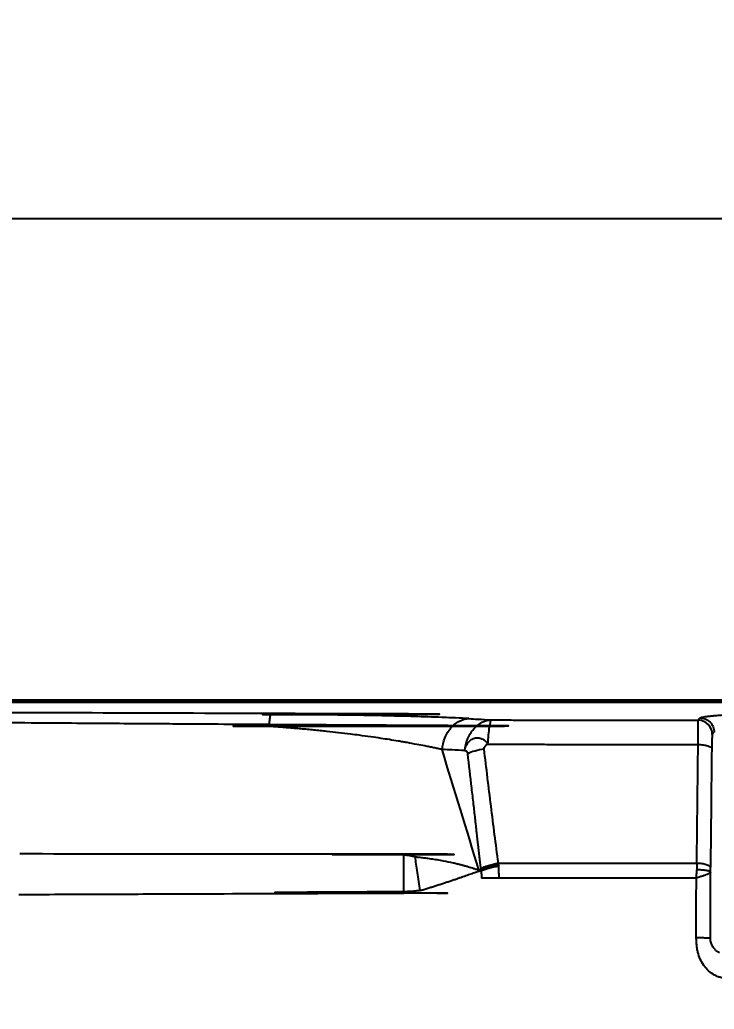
# Model space of a CAD drawing. Extents: x -4358 to 1981, y -50 to 2478.
# Drawn here: x -4045.1 to -3902.6, y 1834.1 to 2037.3 of the extents above; entities that cross this region are included whole.
import ezdxf

# ---------------------------------------------------------------- set-up
doc = ezdxf.new("R2010")
doc.units = 0
doc.header["$LTSCALE"] = 20
doc.header["$MEASUREMENT"] = 0
doc.layers.get('0').update_dxf_attribs({"linetype": 'CONTINUOUS'})
doc.layers.get('DEFPOINTS').update_dxf_attribs({"linetype": 'CONTINUOUS'})
doc.styles.get("Standard").update_dxf_attribs({"font": 'NanumGothic.ttf'})
doc.dimstyles.get("Standard").update_dxf_attribs({"dimtxt": 2.7, "dimasz": 2.5, "dimexe": 1.5, "dimexo": 1.5, "dimgap": 1.5, "dimtad": 1, "dimdec": 0, "dimlfac": 10, "dimzin": 0, "dimdsep": 46, "dimtxsty": 'Standard', "dimcen": 0, "dimclrt": 2, "dimadec": 0, "dimazin": 0, "dimtfac": 1, "dimtdec": 0, "dimtmove": 0, "dimatfit": 3, "dimfxl": 0, "dimtolj": 1, "dimtzin": 0, "dimarcsym": 0})

# ---------------------------------------------------------------- blocks, each defined once
blk = doc.blocks.new('*D53')
at = {"color": 3, "lineweight": -2}
for p, q in [((-4096.6, 1890.86), (-4096.6, 2002.5)), ((-3441.56, 1712.31), (-3441.56, 2002.5)), ((-4072.6, 1996.5), (-3465.56, 1996.5))]:
    blk.add_line(p, q, dxfattribs=at)
at = {"color": 3}
for points in [[(-4072.6, 2000.5), (-4072.6, 1992.5), (-4096.6, 1996.5)], [(-3465.56, 2000.5), (-3465.56, 1992.5), (-3441.56, 1996.5)]]:
    blk.add_solid(points, dxfattribs=at)
at = {"layer": 'DEFPOINTS', "color": 0}
for p in [(-3441.56, 1996.5), (-4096.6, 1889.06), (-3441.56, 1710.51)]:
    blk.add_point(p, dxfattribs=at)
at = {"color": 2, "insert": (-3769.08, 2021.57), "char_height": 24, "attachment_point": 5}
blk.add_mtext('\\A1;655', dxfattribs=at)

msp = doc.modelspace()

# ---------------------------------------------------------------- linework, layer by layer
for p, q in [((-3896.88, 1897.62), (-4076.6, 1897.62)), ((-3897.2, 1897.35), (-4076.33, 1897.35)), ((-3897.25, 1897.09), (-4076.33, 1897.09))]:
    msp.add_line(p, q)
msp.add_arc((-3905.87, 1890.56), 2.9, 0.1143, 89.907)
for points, knots in [([(-3993.58, 1894.64), (-4005.97, 1894.67), (-3948.35, 1894.71), (-3973.11, 1894.77), (-3985.48, 1894.81), (-4010.22, 1894.89), (-4022.58, 1894.93), (-4047.3, 1895.01), (-4059.65, 1895.05), (-4071.99, 1895.1)], [0, 0, 0, 0, 0.25, 0.25, 0.5, 0.5, 0.75, 0.75, 1, 1, 1, 1]), ([(-3993.92, 1892.2), (-3993.9, 1892.56), (-3993.88, 1892.89), (-3993.82, 1893.48), (-3993.8, 1893.74), (-3993.74, 1894.16), (-3993.71, 1894.33), (-3993.64, 1894.56), (-3993.61, 1894.63), (-3993.58, 1894.64)], [0, 0, 0, 0, 0.25, 0.25, 0.5, 0.5, 0.75, 0.75, 1, 1, 1, 1]), ([(-3957.54, 1894.01), (-3957.85, 1894.02), (-3959.05, 1894.07), (-3961.26, 1894.15), (-3964.12, 1894.24), (-3967.01, 1894.31), (-3970.04, 1894.38), (-3973.23, 1894.45), (-3976.68, 1894.5), (-3980.51, 1894.55), (-3984.68, 1894.6), (-3989.11, 1894.63), (-3992.09, 1894.64), (-3993.58, 1894.64)], [0, 0, 0, 0, 0.033478, 0.128084, 0.216409, 0.301927, 0.387411, 0.47709, 0.568089, 0.666033, 0.777919, 0.889002, 1, 1, 1, 1]), ([(-3958.45, 1887.46), (-3958.38, 1888.23), (-3958.19, 1889.04), (-3957.73, 1890.2), (-3957.55, 1890.57), (-3957.13, 1891.28), (-3956.89, 1891.61), (-3956.36, 1892.22), (-3956.08, 1892.49), (-3955.48, 1892.95), (-3955.17, 1893.15), (-3954.22, 1893.62), (-3953.56, 1893.77), (-3952.95, 1893.79)], [0, 0, 0, 0, 0.25, 0.25, 0.375, 0.375, 0.5, 0.5, 0.625, 0.625, 0.75, 0.75, 1, 1, 1, 1]), ([(-3952.95, 1893.79), (-3953.83, 1893.84), (-3955.27, 1893.92), (-3956.9, 1893.98), (-3957.54, 1894.01)], [0, 0, 0, 0, 0.610441, 1, 1, 1, 1]), ([(-3952.95, 1893.79), (-3952.34, 1893.76), (-3950.79, 1893.67), (-3949.24, 1893.59), (-3948.3, 1893.53)], [0, 0, 0, 0, 0.3930819, 1, 1, 1, 1]), ([(-3905.48, 1893.93), (-3905.48, 1893.93), (-3905.46, 1893.95), (-3905.43, 1893.97), (-3905.39, 1893.99), (-3905.34, 1894.01), (-3905.28, 1894.04), (-3905.21, 1894.06), (-3905.13, 1894.08), (-3905.05, 1894.1), (-3904.85, 1894.15), (-3904.45, 1894.22), (-3903.73, 1894.31), (-3902.85, 1894.4), (-3902.02, 1894.47), (-3901.32, 1894.52), (-3900.84, 1894.55), (-3900.33, 1894.58), (-3899.79, 1894.61), (-3899.41, 1894.63), (-3899.22, 1894.64)], [0, 0, 0, 0, 0.028006, 0.055925, 0.083764, 0.11153, 0.13923, 0.166873, 0.194465, 0.222015, 0.24953, 0.37424, 0.500223, 0.626082, 0.750805, 0.800279, 0.849892, 0.899687, 0.949708, 1, 1, 1, 1]), ([(-3905.48, 1893.93), (-3905.14, 1893.92), (-3904.77, 1893.86), (-3904.06, 1893.58), (-3903.72, 1893.36), (-3903.15, 1892.79), (-3902.93, 1892.45), (-3902.65, 1891.74), (-3902.58, 1891.37), (-3902.58, 1891.03)], [0, 0, 0, 0, 0.25, 0.25, 0.5, 0.5, 0.75, 0.75, 1, 1, 1, 1]), ([(-3993.92, 1892.2), (-3995.89, 1892.21), (-3999.75, 1892.23), (-4005.43, 1892.25), (-3940.9, 1892.27), (-3946.17, 1892.3), (-3951.24, 1892.32), (-3960.19, 1892.37), (-3973.56, 1892.44), (-3988.48, 1892.53), (-4000.87, 1892.6), (-4008.99, 1892.66), (-4018.69, 1892.72), (-4028.29, 1892.79), (-4039.4, 1892.87), (-4049.48, 1892.94), (-4060.62, 1893.02), (-4068.41, 1893.07), (-4072.5, 1893.1)], [0, 0, 0, 0, 0.039669, 0.077839, 0.114577, 0.149944, 0.183997, 0.216789, 0.3305, 0.453787, 0.517864, 0.580621, 0.617858, 0.713716, 0.774615, 0.842394, 0.917358, 1, 1, 1, 1]), ([(-3958.45, 1887.46), (-3958.59, 1887.49), (-3958.87, 1887.55), (-3959.29, 1887.64), (-3959.72, 1887.73), (-3960.17, 1887.82), (-3960.62, 1887.91), (-3961.07, 1888), (-3961.54, 1888.09), (-3962.38, 1888.26), (-3963.72, 1888.51), (-3965.24, 1888.79), (-3966.53, 1889.02), (-3967.73, 1889.23), (-3969.2, 1889.47), (-3971.08, 1889.76), (-3973.13, 1890.06), (-3975.24, 1890.35), (-3977.45, 1890.64), (-3979.67, 1890.91), (-3981.72, 1891.14), (-3983.41, 1891.31), (-3984.74, 1891.44), (-3986.07, 1891.57), (-3987.41, 1891.69), (-3988.73, 1891.8), (-3990.05, 1891.91), (-3991.36, 1892.01), (-3992.65, 1892.11), (-3993.5, 1892.17), (-3993.92, 1892.2)], [0, 0, 0, 0, 0.016315, 0.032662, 0.049039, 0.065443, 0.081868, 0.098314, 0.114775, 0.131249, 0.18641, 0.250974, 0.279005, 0.307206, 0.362098, 0.411636, 0.471236, 0.535976, 0.585146, 0.648685, 0.71016, 0.743534, 0.776791, 0.80985, 0.842645, 0.875107, 0.907161, 0.938722, 0.969702, 1, 1, 1, 1]), ([(-3953.79, 1887.25), (-3953.71, 1888.02), (-3953.52, 1888.82), (-3953.06, 1889.97), (-3952.87, 1890.34), (-3952.45, 1891.04), (-3952.21, 1891.37), (-3951.69, 1891.97), (-3951.4, 1892.24), (-3950.81, 1892.7), (-3950.5, 1892.9), (-3949.55, 1893.36), (-3948.9, 1893.51), (-3948.3, 1893.53)], [0, 0, 0, 0, 0.25, 0.25, 0.375, 0.375, 0.5, 0.5, 0.625, 0.625, 0.75, 0.75, 1, 1, 1, 1]), ([(-3948.3, 1893.53), (-3948.38, 1893.5), (-3948.46, 1893.37), (-3948.63, 1892.88), (-3948.71, 1892.52), (-3948.85, 1891.61), (-3948.92, 1891.06), (-3949.02, 1889.86), (-3949.06, 1889.21), (-3949.09, 1888.56)], [0, 0, 0, 0, 0.25, 0.25, 0.5, 0.5, 0.75, 0.75, 1, 1, 1, 1]), ([(-3948.3, 1893.53), (-3947.76, 1893.53), (-3946.67, 1893.53), (-3945.05, 1893.52), (-3943.42, 1893.51), (-3941.79, 1893.5), (-3940.16, 1893.5), (-3938.53, 1893.49), (-3936.9, 1893.48), (-3935.27, 1893.48), (-3933.64, 1893.47), (-3932.01, 1893.47), (-3930.38, 1893.47), (-3928.74, 1893.46), (-3926.64, 1893.46), (-3924.07, 1893.45), (-3921.03, 1893.45), (-3918, 1893.45), (-3914.96, 1893.45), (-3911.93, 1893.45), (-3908.89, 1893.45), (-3906.87, 1893.46), (-3905.86, 1893.46)], [0, 0, 0, 0, 0.0384796, 0.0769529, 0.1154215, 0.1538869, 0.1923504, 0.2308137, 0.269278, 0.3077449, 0.3462159, 0.3846924, 0.4231758, 0.4616677, 0.5001695, 0.5716125, 0.643027, 0.7144224, 0.785808, 0.8571933, 0.9285875, 1, 1, 1, 1]), ([(-3905.88, 1888.5), (-3905.88, 1888.58), (-3905.88, 1888.75), (-3905.88, 1889), (-3905.88, 1889.25), (-3905.88, 1889.51), (-3905.88, 1889.76), (-3905.88, 1890.01), (-3905.88, 1890.26), (-3905.88, 1890.5), (-3905.88, 1890.74), (-3905.88, 1890.98), (-3905.88, 1891.21), (-3905.88, 1891.43), (-3905.88, 1891.65), (-3905.88, 1891.86), (-3905.88, 1892.2), (-3905.87, 1892.67), (-3905.87, 1893.04), (-3905.87, 1893.25), (-3905.87, 1893.36), (-3905.86, 1893.43), (-3905.86, 1893.45), (-3905.86, 1893.46)], [0, 0, 0, 0, 0.030522, 0.061624, 0.093296, 0.125528, 0.158304, 0.191609, 0.225425, 0.25973, 0.294501, 0.329713, 0.365337, 0.401344, 0.437701, 0.474374, 0.511325, 0.630328, 0.773123, 0.831232, 0.888492, 0.944784, 1, 1, 1, 1]), ([(-3953.79, 1887.25), (-3953.78, 1887.3), (-3953.77, 1887.4), (-3953.74, 1887.55), (-3953.71, 1887.69), (-3953.67, 1887.83), (-3953.62, 1887.97), (-3953.53, 1888.2), (-3953.38, 1888.51), (-3953.15, 1888.84), (-3952.91, 1889.12), (-3952.61, 1889.38), (-3952.24, 1889.62), (-3951.81, 1889.78), (-3951.4, 1889.86), (-3951, 1889.86), (-3950.62, 1889.8), (-3950.25, 1889.67), (-3949.9, 1889.48), (-3949.62, 1889.26), (-3949.4, 1889.03), (-3949.23, 1888.81), (-3949.14, 1888.65), (-3949.09, 1888.56)], [0, 0, 0, 0, 0.021148, 0.042129, 0.062989, 0.083776, 0.104534, 0.125308, 0.189171, 0.24978, 0.30157, 0.349771, 0.427768, 0.499854, 0.563246, 0.624811, 0.687421, 0.750076, 0.81192, 0.874364, 0.914378, 0.95605, 1, 1, 1, 1]), ([(-3902.96, 1890.56), (-3902.97, 1890.56), (-3902.97, 1890.55), (-3902.98, 1890.53), (-3902.98, 1890.5), (-3902.99, 1890.46), (-3903, 1890.41), (-3903.01, 1890.31), (-3903.02, 1890.11), (-3903.04, 1889.75), (-3903.06, 1889.3), (-3903.07, 1888.84), (-3903.08, 1888.41), (-3903.09, 1888.04), (-3903.09, 1887.78), (-3903.09, 1887.65)], [0, 0, 0, 0, 0.038014, 0.075855, 0.113604, 0.151343, 0.189155, 0.227122, 0.358072, 0.489091, 0.622865, 0.756679, 0.83787, 0.918703, 1, 1, 1, 1]), ([(-3949.09, 1888.56), (-3948.53, 1888.56), (-3947.41, 1888.55), (-3945.74, 1888.55), (-3944.07, 1888.54), (-3942.4, 1888.53), (-3940.73, 1888.53), (-3939.06, 1888.52), (-3937.39, 1888.52), (-3935.72, 1888.51), (-3934.06, 1888.51), (-3932.39, 1888.5), (-3930.72, 1888.5), (-3929.06, 1888.5), (-3927.4, 1888.49), (-3925.73, 1888.49), (-3924.07, 1888.49), (-3922.41, 1888.49), (-3920.75, 1888.49), (-3919.09, 1888.49), (-3917.44, 1888.49), (-3915.78, 1888.49), (-3914.13, 1888.49), (-3912.48, 1888.49), (-3910.83, 1888.49), (-3909.18, 1888.49), (-3907.53, 1888.49), (-3906.43, 1888.49), (-3905.88, 1888.5)], [0, 0, 0, 0, 0.038885, 0.077737, 0.116555, 0.155338, 0.194089, 0.232805, 0.271487, 0.310136, 0.34875, 0.387331, 0.425878, 0.464391, 0.50287, 0.541315, 0.579726, 0.618103, 0.656446, 0.694755, 0.73303, 0.771271, 0.809478, 0.847651, 0.885789, 0.923894, 0.961964, 1, 1, 1, 1]), ([(-3905.88, 1888.5), (-3905.55, 1888.49), (-3905.2, 1888.46), (-3904.52, 1888.37), (-3904.19, 1888.31), (-3903.66, 1888.14), (-3903.45, 1888.05), (-3903.17, 1887.85), (-3903.1, 1887.75), (-3903.09, 1887.65)], [0, 0, 0, 0, 0.25, 0.25, 0.5, 0.5, 0.75, 0.75, 1, 1, 1, 1]), ([(-3953.79, 1887.25), (-3954.66, 1887.29), (-3956.21, 1887.37), (-3957.76, 1887.43), (-3958.45, 1887.46)], [0, 0, 0, 0, 0.558894, 1, 1, 1, 1]), ([(-3949.82, 1887.53), (-3950.45, 1887.44), (-3951.1, 1887.31), (-3952.26, 1886.98), (-3952.77, 1886.79), (-3953.17, 1886.59)], [0, 0, 0, 0, 0.5, 0.5, 1, 1, 1, 1]), ([(-3950.48, 1862.99), (-3950.52, 1863.36), (-3950.61, 1864.14), (-3950.74, 1865.31), (-3950.88, 1866.54), (-3951.07, 1868.21), (-3951.33, 1870.47), (-3951.64, 1873.27), (-3951.99, 1876.34), (-3952.5, 1880.78), (-3952.9, 1884.24), (-3953.17, 1886.59)], [0, 0, 0, 0, 0.047218, 0.097891, 0.148151, 0.202951, 0.309829, 0.435654, 0.558754, 0.70046, 1, 1, 1, 1]), ([(-3946.87, 1864.13), (-3947.15, 1866.06), (-3947.41, 1868.01), (-3947.91, 1871.91), (-3948.16, 1873.86), (-3948.88, 1879.72), (-3949.35, 1883.62), (-3949.82, 1887.53)], [0, 0, 0, 0, 0.25, 0.25, 0.5, 0.5, 1, 1, 1, 1]), ([(-3966.26, 1865.84), (-3978.67, 1865.86), (-3991.08, 1865.88), (-3945.9, 1865.92), (-3958.31, 1865.93), (-3983.13, 1865.96), (-3995.53, 1865.96), (-4020.34, 1865.98), (-4032.74, 1865.99), (-4045.13, 1866)], [0, 0, 0, 0, 0.25, 0.25, 0.5, 0.5, 0.75, 0.75, 1, 1, 1, 1]), ([(-3966.29, 1858.24), (-3966.3, 1858.93), (-3966.3, 1859.63), (-3966.3, 1861), (-3966.3, 1861.67), (-3966.29, 1862.98), (-3966.29, 1863.61), (-3966.28, 1864.78), (-3966.27, 1865.34), (-3966.26, 1865.84)], [0, 0, 0, 0, 0.25, 0.25, 0.5, 0.5, 0.75, 0.75, 1, 1, 1, 1]), ([(-3963.96, 1865.44), (-3963.84, 1865.43), (-3963.59, 1865.4), (-3963.19, 1865.35), (-3962.75, 1865.3), (-3962.13, 1865.22), (-3961.46, 1865.13), (-3960.53, 1865), (-3959.47, 1864.84), (-3957.92, 1864.57), (-3956.54, 1864.29), (-3955.37, 1864), (-3954.61, 1863.81), (-3953.93, 1863.63), (-3953.32, 1863.47), (-3952.78, 1863.31), (-3952.37, 1863.19), (-3952.06, 1863.08), (-3951.79, 1863), (-3951.5, 1862.91), (-3951.24, 1862.83), (-3951.03, 1862.78), (-3950.94, 1862.76), (-3950.89, 1862.74)], [0, 0, 0, 0, 0.022465, 0.04781, 0.075967, 0.106866, 0.166273, 0.205136, 0.291502, 0.379623, 0.527454, 0.592937, 0.653709, 0.710196, 0.762778, 0.811364, 0.856048, 0.878201, 0.902553, 0.93445, 0.96868, 0.984653, 1, 1, 1, 1]), ([(-3962.95, 1858.49), (-3963.14, 1859.73), (-3963.33, 1860.99), (-3963.68, 1863.37), (-3963.83, 1864.48), (-3963.96, 1865.44)], [0, 0, 0, 0, 0.5, 0.5, 1, 1, 1, 1]), ([(-3950.48, 1862.99), (-3950.29, 1863.1), (-3950.05, 1863.22), (-3949.53, 1863.44), (-3949.23, 1863.55), (-3948.6, 1863.75), (-3948.26, 1863.84), (-3947.57, 1864), (-3947.22, 1864.07), (-3946.87, 1864.13)], [0, 0, 0, 0, 0.25, 0.25, 0.5, 0.5, 0.75, 0.75, 1, 1, 1, 1]), ([(-3950.46, 1862.79), (-3950.26, 1862.89), (-3950.03, 1862.99), (-3949.51, 1863.19), (-3949.21, 1863.29), (-3948.58, 1863.47), (-3948.24, 1863.55), (-3947.55, 1863.69), (-3947.2, 1863.75), (-3946.85, 1863.8)], [0, 0, 0, 0, 0.25, 0.25, 0.5, 0.5, 0.75, 0.75, 1, 1, 1, 1]), ([(-3946.82, 1863.47), (-3947.18, 1863.42), (-3947.53, 1863.35), (-3948.23, 1863.21), (-3948.56, 1863.13), (-3949.2, 1862.95), (-3949.49, 1862.85), (-3950.02, 1862.66), (-3950.25, 1862.56), (-3950.44, 1862.46)], [0, 0, 0, 0, 0.25, 0.25, 0.5, 0.5, 0.75, 0.75, 1, 1, 1, 1]), ([(-3946.87, 1864.13), (-3946.38, 1864.13), (-3945.16, 1864.13), (-3942.94, 1864.13), (-3939.94, 1864.13), (-3936.16, 1864.13), (-3931.61, 1864.13), (-3926.42, 1864.13), (-3921.11, 1864.13), (-3916.21, 1864.13), (-3912.13, 1864.13), (-3908.87, 1864.13), (-3906.96, 1864.13), (-3906.15, 1864.13)], [0, 0, 0, 0, 0.035784, 0.090574, 0.16437, 0.257171, 0.368976, 0.499786, 0.639825, 0.759867, 0.859911, 0.939956, 1, 1, 1, 1]), ([(-3946.76, 1861.04), (-3946.76, 1861.14), (-3946.75, 1861.34), (-3946.75, 1861.65), (-3946.76, 1861.95), (-3946.77, 1862.26), (-3946.77, 1862.56), (-3946.79, 1862.87), (-3946.8, 1863.17), (-3946.82, 1863.37), (-3946.82, 1863.47)], [0, 0, 0, 0, 0.123799, 0.247968, 0.372495, 0.497366, 0.62257, 0.748091, 0.873907, 1, 1, 1, 1]), ([(-3906.15, 1864.13), (-3905.82, 1864.12), (-3905.47, 1864.1), (-3904.79, 1864.01), (-3904.47, 1863.94), (-3903.93, 1863.78), (-3903.72, 1863.69), (-3903.43, 1863.49), (-3903.36, 1863.38), (-3903.35, 1863.29)], [0, 0, 0, 0, 0.25, 0.25, 0.5, 0.5, 0.75, 0.75, 1, 1, 1, 1]), ([(-3962.95, 1858.49), (-3962.82, 1858.53), (-3962.56, 1858.61), (-3962.17, 1858.73), (-3961.77, 1858.85), (-3961.38, 1858.97), (-3960.99, 1859.09), (-3960.6, 1859.21), (-3960.22, 1859.33), (-3959.83, 1859.45), (-3959.45, 1859.58), (-3959.07, 1859.7), (-3958.69, 1859.82), (-3958.32, 1859.95), (-3957.95, 1860.07), (-3957.58, 1860.19), (-3957.21, 1860.31), (-3956.85, 1860.43), (-3956.5, 1860.56), (-3956.14, 1860.67), (-3955.79, 1860.79), (-3955.45, 1860.91), (-3955.11, 1861.03), (-3954.78, 1861.14), (-3954.16, 1861.36), (-3953.28, 1861.67), (-3952.38, 1861.97), (-3951.79, 1862.17), (-3951.49, 1862.28), (-3951.29, 1862.34), (-3951.14, 1862.4), (-3950.99, 1862.45), (-3950.9, 1862.48), (-3950.85, 1862.5)], [0, 0, 0, 0, 0.027733, 0.055494, 0.083276, 0.111075, 0.138885, 0.166701, 0.194517, 0.222337, 0.250164, 0.278004, 0.305858, 0.333728, 0.36161, 0.389503, 0.417404, 0.445314, 0.473233, 0.501161, 0.5291, 0.55705, 0.585012, 0.612986, 0.640971, 0.744354, 0.847698, 0.901197, 0.930019, 0.948175, 0.966294, 0.983463, 1, 1, 1, 1]), ([(-3950.85, 1862.5), (-3950.86, 1862.52), (-3950.86, 1862.56), (-3950.87, 1862.62), (-3950.88, 1862.68), (-3950.89, 1862.72), (-3950.89, 1862.74)], [0, 0, 0, 0, 0.249085, 0.498321, 0.736903, 1, 1, 1, 1]), ([(-3950.44, 1862.46), (-3950.48, 1862.46), (-3950.55, 1862.47), (-3950.65, 1862.48), (-3950.75, 1862.49), (-3950.82, 1862.5), (-3950.85, 1862.5)], [0, 0, 0, 0, 0.248858, 0.497704, 0.748504, 1, 1, 1, 1]), ([(-3906.25, 1861.04), (-3906.24, 1861.14), (-3906.23, 1861.32), (-3906.21, 1861.57), (-3906.19, 1861.78), (-3906.18, 1862.05), (-3906.16, 1862.37), (-3906.16, 1862.63), (-3906.15, 1862.75)], [0, 0, 0, 0, 0.167285, 0.313019, 0.437106, 0.539484, 0.789398, 1, 1, 1, 1]), ([(-3903.36, 1862.24), (-3903.36, 1862.23), (-3903.37, 1862.2), (-3903.39, 1862.17), (-3903.43, 1862.13), (-3903.47, 1862.09), (-3903.53, 1862.04), (-3903.64, 1861.97), (-3903.86, 1861.86), (-3904.14, 1861.74), (-3904.42, 1861.64), (-3904.66, 1861.55), (-3904.91, 1861.47), (-3905.19, 1861.38), (-3905.62, 1861.25), (-3905.99, 1861.12), (-3906.25, 1861.04)], [0, 0, 0, 0, 0.038951, 0.0787971, 0.1194951, 0.1609942, 0.2032366, 0.2461571, 0.3646884, 0.4951222, 0.548101, 0.6207395, 0.6952521, 0.7468338, 0.8262016, 1, 1, 1, 1]), ([(-3903.36, 1862.24), (-3903.37, 1862.3), (-3903.44, 1862.36), (-3903.72, 1862.48), (-3903.94, 1862.54), (-3904.48, 1862.64), (-3904.8, 1862.68), (-3905.47, 1862.73), (-3905.82, 1862.74), (-3906.15, 1862.75)], [0, 0, 0, 0, 0.25, 0.25, 0.5, 0.5, 0.75, 0.75, 1, 1, 1, 1]), ([(-3903.38, 1848.74), (-3903.38, 1848.81), (-3903.37, 1849.07), (-3903.38, 1849.61), (-3903.37, 1850.46), (-3903.37, 1851.64), (-3903.37, 1853.14), (-3903.37, 1854.96), (-3903.37, 1857.11), (-3903.36, 1859.57), (-3903.36, 1861.31), (-3903.36, 1862.24)], [0, 0, 0, 0, 0.016263, 0.056131, 0.119757, 0.207151, 0.318263, 0.453103, 0.611673, 0.793972, 1, 1, 1, 1]), ([(-3946.76, 1861.04), (-3947.11, 1861.05), (-3947.46, 1861.05), (-3948.15, 1861.06), (-3948.48, 1861.06), (-3949.12, 1861.06), (-3949.41, 1861.06), (-3949.94, 1861.05), (-3950.17, 1861.05), (-3950.36, 1861.04)], [0, 0, 0, 0, 0.25, 0.25, 0.5, 0.5, 0.75, 0.75, 1, 1, 1, 1]), ([(-3906.25, 1861.04), (-3906.76, 1861.04), (-3908.03, 1861.04), (-3910.26, 1861.04), (-3913.2, 1861.04), (-3917.95, 1861.04), (-3924.19, 1861.04), (-3930.23, 1861.04), (-3934.72, 1861.04), (-3937.73, 1861.04), (-3940.74, 1861.04), (-3943.75, 1861.04), (-3945.75, 1861.04), (-3946.76, 1861.04)], [0, 0, 0, 0, 0.038059, 0.093286, 0.165682, 0.255244, 0.444119, 0.627618, 0.702094, 0.776571, 0.851047, 0.925524, 1, 1, 1, 1]), ([(-3906.26, 1848.83), (-3906.26, 1849.11), (-3906.26, 1849.68), (-3906.26, 1850.49), (-3906.26, 1851.28), (-3906.26, 1852.03), (-3906.26, 1852.82), (-3906.26, 1855.83), (-3906.25, 1858.57), (-3906.25, 1861.04)], [0, 0, 0, 0, 0.06721, 0.142347, 0.196931, 0.261855, 0.326783, 0.391712, 1, 1, 1, 1]), ([(-3966.29, 1858.24), (-3968.52, 1858.23), (-3972.94, 1858.2), (-3979.53, 1858.16), (-3988.82, 1858.11), (-4000.68, 1858.05), (-3947.43, 1857.98), (-3965.97, 1857.92), (-3988.64, 1857.83), (-4006.84, 1857.76), (-4020.84, 1857.71), (-4028.75, 1857.68), (-4036.9, 1857.65), (-4042.52, 1857.63), (-4045.32, 1857.62)], [0, 0, 0, 0, 0.044848, 0.088986, 0.132419, 0.231791, 0.327802, 0.469351, 0.60492, 0.784309, 0.835808, 0.886831, 0.94362, 1, 1, 1, 1]), ([(-3962.95, 1858.49), (-3963.11, 1858.47), (-3963.41, 1858.43), (-3963.87, 1858.37), (-3964.34, 1858.33), (-3964.82, 1858.29), (-3965.3, 1858.27), (-3965.79, 1858.25), (-3966.13, 1858.25), (-3966.29, 1858.24)], [0, 0, 0, 0, 0.136399, 0.274843, 0.4154, 0.558135, 0.70311, 0.85038, 1, 1, 1, 1]), ([(-3899.5, 1840.42), (-3899.59, 1840.42), (-3899.78, 1840.42), (-3900.05, 1840.44), (-3900.32, 1840.46), (-3900.57, 1840.49), (-3900.82, 1840.52), (-3901.1, 1840.58), (-3901.43, 1840.67), (-3901.92, 1840.83), (-3902.73, 1841.21), (-3903.77, 1841.95), (-3904.77, 1843.09), (-3905.5, 1844.4), (-3905.89, 1845.59), (-3906.09, 1846.57), (-3906.19, 1847.32), (-3906.23, 1847.95), (-3906.25, 1848.39), (-3906.26, 1848.65), (-3906.26, 1848.77), (-3906.26, 1848.83)], [0, 0, 0, 0, 0.02347, 0.046107, 0.067935, 0.088981, 0.109276, 0.128852, 0.160506, 0.192967, 0.256618, 0.382284, 0.506345, 0.626599, 0.752187, 0.811846, 0.87566, 0.937769, 0.968886, 0.985061, 1, 1, 1, 1]), ([(-3906.26, 1848.83), (-3906.2, 1848.83), (-3906.08, 1848.83), (-3905.9, 1848.83), (-3905.72, 1848.83), (-3905.53, 1848.83), (-3905.35, 1848.82), (-3905.17, 1848.82), (-3904.99, 1848.82), (-3904.81, 1848.82), (-3904.64, 1848.81), (-3904.48, 1848.81), (-3904.32, 1848.8), (-3904.18, 1848.8), (-3904.04, 1848.79), (-3903.92, 1848.79), (-3903.81, 1848.78), (-3903.71, 1848.78), (-3903.62, 1848.77), (-3903.55, 1848.77), (-3903.49, 1848.76), (-3903.44, 1848.76), (-3903.41, 1848.75), (-3903.39, 1848.75), (-3903.38, 1848.74), (-3903.38, 1848.74)], [0, 0, 0, 0, 0.039897, 0.08068, 0.122298, 0.164695, 0.207803, 0.251548, 0.295848, 0.340613, 0.38575, 0.431158, 0.476733, 0.52237, 0.567961, 0.613402, 0.658587, 0.703416, 0.747792, 0.791626, 0.834834, 0.877339, 0.919074, 0.959978, 1, 1, 1, 1]), ([(-3903.14, 1847.55), (-3903.2, 1847.69), (-3903.34, 1848.06), (-3903.36, 1848.48), (-3903.38, 1848.74)], [0, 0, 0, 0, 0.3873903, 1, 1, 1, 1]), ([(-3901.53, 1845.71), (-3901.59, 1845.75), (-3901.79, 1845.85), (-3902.17, 1846.12), (-3902.62, 1846.58), (-3902.99, 1847.09), (-3903.11, 1847.45), (-3903.14, 1847.55)], [0, 0, 0, 0, 0.092958, 0.267819, 0.572784, 0.89012, 1, 1, 1, 1])]:
    msp.add_open_spline(points, degree=3, knots=knots)
for points in [[(-3905.86, 1893.46), (-3905.73, 1893.62), (-3905.61, 1893.77), (-3905.48, 1893.93)], [(-3902.96, 1890.56), (-3902.84, 1890.72), (-3902.71, 1890.88), (-3902.58, 1891.03)], [(-3949.82, 1887.53), (-3949.87, 1887.96), (-3949.47, 1888.36), (-3949.09, 1888.56)], [(-3906.15, 1864.13), (-3906.06, 1872.25), (-3905.97, 1880.37), (-3905.88, 1888.5)], [(-3950.89, 1862.74), (-3953.41, 1870.98), (-3955.93, 1879.22), (-3958.45, 1887.46)], [(-3953.79, 1887.25), (-3953.51, 1887.23), (-3953.22, 1887.01), (-3953.17, 1886.59)], [(-3903.09, 1887.65), (-3903.18, 1879.53), (-3903.27, 1871.41), (-3903.35, 1863.29)], [(-3963.96, 1865.44), (-3964.69, 1865.52), (-3965.47, 1865.66), (-3966.26, 1865.84)], [(-3946.85, 1863.8), (-3946.85, 1863.91), (-3946.86, 1864.02), (-3946.87, 1864.13)], [(-3946.85, 1863.8), (-3946.84, 1863.69), (-3946.83, 1863.58), (-3946.82, 1863.47)], [(-3906.15, 1864.13), (-3906.15, 1863.68), (-3906.15, 1863.21), (-3906.15, 1862.75)], [(-3950.89, 1862.74), (-3950.74, 1862.76), (-3950.6, 1862.77), (-3950.46, 1862.79)], [(-3950.48, 1862.99), (-3950.47, 1862.92), (-3950.47, 1862.85), (-3950.46, 1862.79)], [(-3950.46, 1862.79), (-3950.46, 1862.68), (-3950.45, 1862.57), (-3950.44, 1862.46)], [(-3950.44, 1862.46), (-3950.38, 1862), (-3950.35, 1861.52), (-3950.36, 1861.04)], [(-3903.36, 1862.24), (-3903.36, 1862.59), (-3903.36, 1862.94), (-3903.35, 1863.29)]]:
    msp.add_open_spline(points, degree=3)

# ---------------------------------------------------------------- dimensions: what is measured, and where the dimension line sits
dim = msp.add_linear_dim(base=(-3441.56, 1996.5), p1=(-4096.6, 1889.06), p2=(-3441.56, 1710.51), angle=180, dimstyle='Standard', override={"dimscale": 1.2, "dimtxt": 20, "dimasz": 20, "dimexe": 5, "dimgap": 10, "dimlfac": 1, "dimzin": 8, "dimclrd": 3, "dimclre": 3, "dimazin": 2})
dim.commit()
dim.dimension.update_dxf_attribs({"geometry": '*D53', "text_midpoint": (-3769.08, 2021.57)})

doc.saveas('drawing.dxf')
